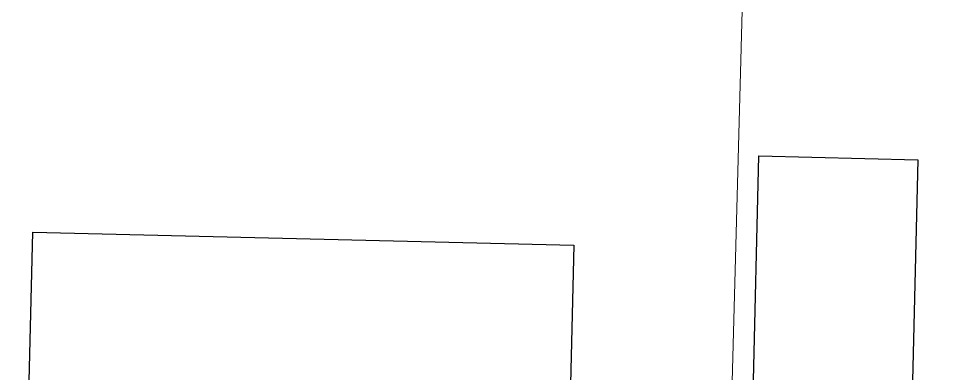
# Model space of a CAD drawing. Header units: millimetres. Extents: x 1418 to 1811, y 1796 to 1956.
# Drawn here: x 1517.946 to 1522.728, y 1848.831 to 1850.654 of the extents above; entities that cross this region are included whole.
import ezdxf

# ---------------------------------------------------------------- set-up
doc = ezdxf.new("R2010")
doc.units = ezdxf.units.MM
doc.layers.add('LAYER01', color=7, linetype='Continuous', lineweight=13)
doc.layers.add('VEGETAIS', color=3, linetype='Continuous')

msp = doc.modelspace()

# ---------------------------------------------------------------- linework, layer by layer
at = {"layer": 'LAYER01'}
msp.add_line((1522.7277, 1890.1433), (1520.9272, 1823.4673), dxfattribs=at)
at = {"layer": 'VEGETAIS'}
for p, q in [((1521.6522, 1845.9572), (1521.7493, 1849.9487)), ((1521.7493, 1849.9487), (1522.5656, 1849.9289)), ((1522.5656, 1849.9289), (1522.4685, 1845.9374))]:
    msp.add_line(p, q, dxfattribs=at)
msp.add_lwpolyline([(1518.0192, 1849.557), (1520.7991, 1849.4893), (1520.7263, 1846.4956), (1517.9463, 1846.5633)], close=True, dxfattribs=at)

doc.saveas('drawing.dxf')
